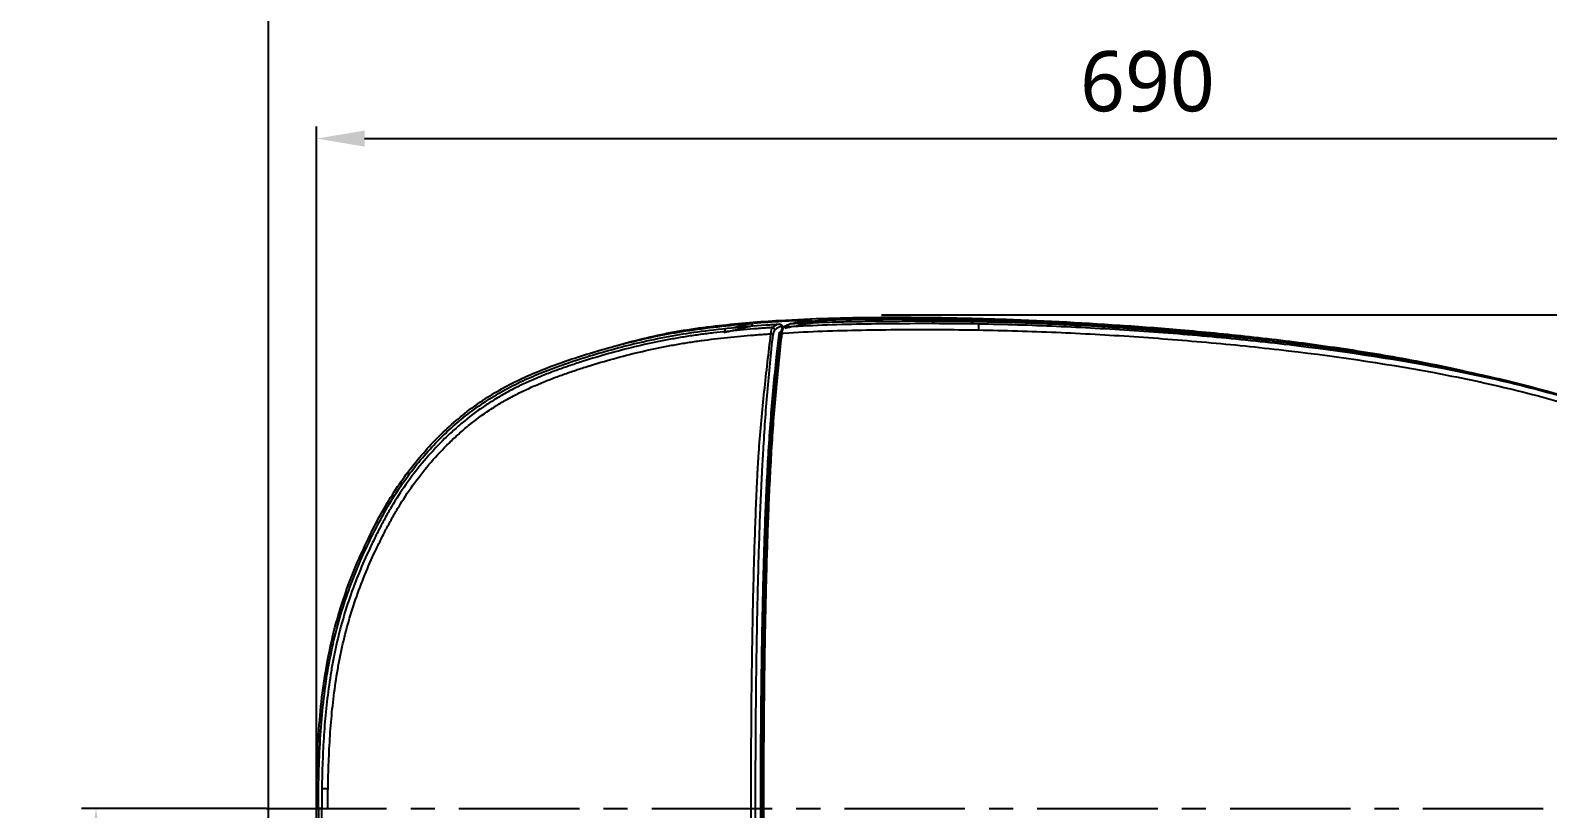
# Model space of a CAD drawing. Extents: x 2670 to 5532, y 31 to 2464.
# Drawn here: x 2798 to 3428, y 1745 to 2068 of the extents above; entities that cross this region are included whole.
import ezdxf

# ---------------------------------------------------------------- set-up
doc = ezdxf.new("R2010")
doc.units = 0
doc.header["$LTSCALE"] = 20
doc.header["$MEASUREMENT"] = 0
doc.linetypes.add('CENTER', pattern=[2, 1.25, -0.25, 0.25, -0.25])
doc.layers.get('0').update_dxf_attribs({"linetype": 'CONTINUOUS'})
doc.layers.get('DEFPOINTS').update_dxf_attribs({"linetype": 'CONTINUOUS'})
doc.layers.add('6', color=6, linetype='CONTINUOUS')
doc.layers.add('CENTER', color=2, linetype='CENTER')
doc.styles.get("Standard").update_dxf_attribs({"font": 'NanumGothic.ttf'})
doc.dimstyles.get("Standard").update_dxf_attribs({"dimtxt": 2.7, "dimasz": 2.5, "dimexe": 1.5, "dimexo": 1.5, "dimgap": 1.5, "dimtad": 1, "dimdec": 0, "dimlfac": 10, "dimzin": 0, "dimdsep": 46, "dimtxsty": 'Standard', "dimcen": 0, "dimclrt": 2, "dimadec": 0, "dimazin": 0, "dimtfac": 1, "dimtdec": 0, "dimtmove": 0, "dimatfit": 3, "dimfxl": 0, "dimtolj": 1, "dimtzin": 0, "dimarcsym": 0})

# ---------------------------------------------------------------- blocks, each defined once
blk = doc.blocks.new('*D25')
at = {"color": 3, "lineweight": -2}
for p, q in [((2895.95, 1744.93), (2819.17, 1744.93)), ((2825.17, 1720.93), (2825.17, 1645)), ((2825.17, 1518.93), (2825.17, 1594.87)), ((2882.96, 1494.93), (2819.17, 1494.93))]:
    blk.add_line(p, q, dxfattribs=at)
at = {"color": 3}
for points in [[(2821.17, 1720.93), (2829.17, 1720.93), (2825.17, 1744.93)], [(2821.17, 1518.93), (2829.17, 1518.93), (2825.17, 1494.93)]]:
    blk.add_solid(points, dxfattribs=at)
at = {"layer": 'DEFPOINTS', "color": 0}
for p in [(2897.75, 1744.93), (2825.17, 1494.93), (2884.76, 1494.93)]:
    blk.add_point(p, dxfattribs=at)
at = {"color": 2, "insert": (2825.17, 1619.93), "char_height": 24, "attachment_point": 5}
blk.add_mtext('\\A1;250', dxfattribs=at)
blk = doc.blocks.new('*D28')
at = {"color": 3, "lineweight": -2}
for p, q in [((2916.64, 1746.43), (2916.64, 2027.75)), ((3606.41, 1746.43), (3606.41, 2027.75)), ((2936.64, 2022.75), (3586.41, 2022.75))]:
    blk.add_line(p, q, dxfattribs=at)
at = {"color": 3}
for points in [[(2936.64, 2026.08), (2936.64, 2019.41), (2916.64, 2022.75)], [(3586.41, 2026.08), (3586.41, 2019.41), (3606.41, 2022.75)]]:
    blk.add_solid(points, dxfattribs=at)
at = {"layer": 'DEFPOINTS', "color": 0}
for p in [(3606.41, 2022.75), (2916.64, 1744.93), (3606.41, 1744.93)]:
    blk.add_point(p, dxfattribs=at)
at = {"color": 2, "insert": (3261.53, 2046.35), "char_height": 25, "attachment_point": 5}
blk.add_mtext('\\A1;690', dxfattribs=at)
blk = doc.blocks.new('*D29')
at = {"color": 3, "lineweight": -2}
for p, q in [((3151.13, 1949.73), (3734.81, 1949.73)), ((3728.81, 1925.73), (3728.81, 1769.92)), ((3728.81, 1564.15), (3728.81, 1719.96)), ((3151.24, 1540.15), (3734.81, 1540.15))]:
    blk.add_line(p, q, dxfattribs=at)
at = {"color": 3}
for points in [[(3724.81, 1925.73), (3732.81, 1925.73), (3728.81, 1949.73)], [(3724.81, 1564.15), (3732.81, 1564.15), (3728.81, 1540.15)]]:
    blk.add_solid(points, dxfattribs=at)
at = {"layer": 'DEFPOINTS', "color": 0}
for p in [(3149.33, 1949.73), (3149.44, 1540.15), (3728.81, 1540.15)]:
    blk.add_point(p, dxfattribs=at)
at = {"color": 2, "insert": (3728.81, 1744.94), "char_height": 24, "attachment_point": 5}
blk.add_mtext('\\A1;410', dxfattribs=at)

msp = doc.modelspace()

# ---------------------------------------------------------------- linework, layer by layer
for points in [[(2916.64, 1744.93), (2916.65, 1750.73), (2916.77, 1762.13), (2917.75, 1780.24), (2919.22, 1794.6), (2921.95, 1810.66), (2924.98, 1823), (2929.34, 1836.54), (2933.55, 1847.08), (2938.92, 1858.59), (2943.72, 1867.88), (2949.67, 1877.66), (2955.28, 1885.51), (2961.86, 1893.5), (2968.32, 1900.25), (2975.53, 1906.76), (2982.8, 1912.34), (2990.48, 1917.38), (2998.91, 1921.95), (3007.39, 1925.79), (3016.96, 1929.46), (3025.96, 1932.5), (3036.62, 1935.7), (3046.38, 1938.31), (3058.52, 1941.05), (3069.48, 1943.02), (3083.37, 1944.85), (3092.15, 1945.68), (3096.62, 1946.05)], [(2916.64, 1744.93), (2916.65, 1750.73), (2916.77, 1762.13), (2917.75, 1780.24), (2919.22, 1794.6), (2921.95, 1810.66), (2924.98, 1823), (2929.34, 1836.54), (2933.55, 1847.08), (2938.92, 1858.59), (2943.72, 1867.88), (2949.67, 1877.66), (2955.28, 1885.51), (2961.86, 1893.5), (2968.32, 1900.25), (2975.53, 1906.76), (2982.8, 1912.34), (2990.48, 1917.38), (2998.91, 1921.95), (3007.39, 1925.79), (3016.96, 1929.46), (3025.96, 1932.5), (3036.62, 1935.7), (3046.38, 1938.31), (3058.52, 1941.05), (3069.48, 1943.02), (3083.37, 1944.85), (3092.15, 1945.68), (3096.62, 1946.05)], [(3030.61, 1933.88), (3035.76, 1935.47), (3040.95, 1936.95), (3046.18, 1938.31)], [(3030.61, 1933.88), (3035.76, 1935.47), (3040.95, 1936.95), (3046.18, 1938.31)]]:
    msp.add_open_spline(points, degree=3)
msp.add_open_spline([(3046.18, 1938.31), (3050.17, 1939.35), (3054.17, 1940.33), (3058.21, 1941.2), (3060.24, 1941.65), (3062.28, 1942.06), (3064.33, 1942.44), (3066.38, 1942.83), (3068.44, 1943.18), (3070.5, 1943.5), (3074.93, 1944.2), (3079.34, 1944.74), (3083.8, 1945.24), (3087.97, 1945.7), (3092.13, 1946.11), (3096.31, 1946.47), (3100.48, 1946.82), (3104.66, 1947.12), (3108.84, 1947.37), (3115.59, 1947.78), (3122.34, 1948.07), (3129.1, 1948.27), (3135.84, 1948.47), (3142.59, 1948.59), (3149.33, 1948.63), (3157.73, 1948.69), (3166.12, 1948.64), (3174.51, 1948.52), (3182.9, 1948.4), (3191.28, 1948.2), (3199.67, 1947.93), (3216.47, 1947.38), (3233.28, 1946.52), (3250.05, 1945.38), (3254.24, 1945.09), (3258.43, 1944.79), (3262.62, 1944.47), (3266.8, 1944.15), (3270.99, 1943.82), (3275.18, 1943.46), (3279.96, 1943.05), (3284.75, 1942.61), (3289.53, 1942.14), (3294.31, 1941.67), (3299.09, 1941.18), (3303.87, 1940.66), (3313.8, 1939.58), (3323.72, 1938.37), (3333.61, 1936.99), (3343.52, 1935.62), (3353.41, 1934.08), (3363.26, 1932.34), (3373.64, 1930.5), (3383.98, 1928.44), (3394.25, 1926.08)], degree=3, knots=[12.788578, 12.788578, 12.788578, 12.788578, 25.161708, 25.161708, 25.161708, 31.407934, 31.407934, 31.407934, 37.675168, 37.675168, 37.675168, 51.085199, 51.085199, 51.085199, 63.658461, 63.658461, 63.658461, 76.218099, 76.218099, 76.218099, 96.500531, 96.500531, 96.500531, 116.738901, 116.738901, 116.738901, 141.920024, 141.920024, 141.920024, 167.082541, 167.082541, 167.082541, 217.539033, 217.539033, 217.539033, 230.132956, 230.132956, 230.132956, 242.734584, 242.734584, 242.734584, 257.147408, 257.147408, 257.147408, 271.563993, 271.563993, 271.563993, 301.536478, 301.536478, 301.536478, 331.553691, 331.553691, 331.553691, 363.187796, 363.187796, 363.187796, 363.187796])
msp.add_open_spline([(3046.18, 1938.31), (3050.17, 1939.35), (3054.17, 1940.33), (3058.21, 1941.2), (3060.24, 1941.65), (3062.28, 1942.06), (3064.33, 1942.44), (3066.38, 1942.83), (3068.44, 1943.18), (3070.5, 1943.5), (3074.93, 1944.2), (3079.34, 1944.74), (3083.8, 1945.24), (3087.97, 1945.7), (3092.13, 1946.11), (3096.31, 1946.47), (3100.48, 1946.82), (3104.66, 1947.12), (3108.84, 1947.37), (3115.59, 1947.78), (3122.34, 1948.07), (3129.1, 1948.27), (3135.84, 1948.47), (3142.59, 1948.59), (3149.33, 1948.63), (3157.73, 1948.69), (3166.12, 1948.64), (3174.51, 1948.52), (3182.9, 1948.4), (3191.28, 1948.2), (3199.67, 1947.93), (3216.47, 1947.38), (3233.28, 1946.52), (3250.05, 1945.38), (3254.24, 1945.09), (3258.43, 1944.79), (3262.62, 1944.47), (3266.8, 1944.15), (3270.99, 1943.82), (3275.18, 1943.46), (3279.96, 1943.05), (3284.75, 1942.61), (3289.53, 1942.14), (3294.31, 1941.67), (3299.09, 1941.18), (3303.87, 1940.66), (3313.8, 1939.58), (3323.72, 1938.37), (3333.61, 1936.99), (3343.52, 1935.62), (3353.41, 1934.08), (3363.26, 1932.34), (3373.64, 1930.5), (3383.98, 1928.44), (3394.25, 1926.08)], degree=3, knots=[12.788578, 12.788578, 12.788578, 12.788578, 25.161708, 25.161708, 25.161708, 31.407934, 31.407934, 31.407934, 37.675168, 37.675168, 37.675168, 51.085199, 51.085199, 51.085199, 63.658461, 63.658461, 63.658461, 76.218099, 76.218099, 76.218099, 96.500531, 96.500531, 96.500531, 116.738901, 116.738901, 116.738901, 141.920024, 141.920024, 141.920024, 167.082541, 167.082541, 167.082541, 217.539033, 217.539033, 217.539033, 230.132956, 230.132956, 230.132956, 242.734584, 242.734584, 242.734584, 257.147408, 257.147408, 257.147408, 271.563993, 271.563993, 271.563993, 301.536478, 301.536478, 301.536478, 331.553691, 331.553691, 331.553691, 363.187796, 363.187796, 363.187796, 363.187796])
at = {"lineweight": -3}
for points, degree in [([(3089.34, 1944.31), (3091.76, 1944.91), (3094.19, 1945.49), (3096.62, 1946.05)], 3), ([(3096.62, 1946.05), (3096.73, 1946.06), (3096.91, 1946.02), (3097.13, 1945.82), (3097.18, 1945.66), (3097.18, 1945.56)], 3), ([(3121.55, 1947.44), (3113.75, 1947.15), (3105.95, 1946.72), (3098.16, 1946.09)], 3), ([(3108.73, 1945.83), (3107.75, 1945.75), (3106.79, 1945.27), (3105.85, 1944.39)], 3), ([(3108.73, 1945.83), (3108.77, 1945.83), (3108.81, 1945.83), (3108.85, 1945.83)], 3), ([(3110.65, 1944.54), (3111.59, 1945.26), (3112.53, 1945.76), (3113.5, 1946.02)], 3), ([(3111.02, 1944.2), (3112.3, 1944.46), (3114.86, 1944.98), (3118.69, 1945.72), (3121.25, 1946.21), (3122.53, 1946.44)], 3), ([(3113.39, 1946.01), (3113.41, 1946.02), (3113.44, 1946.02), (3113.46, 1946.03)], 3), ([(3113.56, 1946.04), (3117.36, 1946.23), (3121.17, 1946.4), (3124.97, 1946.53)], 3), ([(3113.65, 1946.04), (3113.68, 1946.03), (3113.75, 1945.99), (3113.81, 1945.91), (3113.84, 1945.86)], 3), ([(3123.21, 1947.03), (3120.62, 1946.54), (3118.03, 1946.05)], 2), ([(3122.75, 1946.24), (3122.18, 1946.22), (3121.62, 1946.2), (3121.07, 1946.18)], 3), ([(3191.37, 1945.84), (3191.39, 1945.56), (3191.39, 1944.54), (3191.37, 1943.39)], 3), ([(2917.44, 1744.93), (2917.46, 1749.69), (2917.54, 1759.16), (2918.15, 1773.97), (2919.22, 1787.07), (2921.06, 1800.91), (2923.4, 1813.06), (2926.75, 1825.84), (2930.38, 1836.66), (2935, 1848.09), (2939.43, 1857.51), (2944.61, 1867.49), (2949.58, 1875.77), (2955.5, 1884.18), (2961.22, 1891.26), (2967.76, 1898.31), (2974.13, 1904.24), (2981.15, 1909.9), (2988.44, 1914.91), (2996.04, 1919.33), (3004.37, 1923.37), (3012.52, 1926.73), (3022.06, 1930.12), (3030.85, 1932.93), (3041.85, 1936.04), (3051.72, 1938.5), (3064.55, 1941.12), (3075.89, 1942.86), (3090.83, 1944.54), (3100.13, 1945.27), (3104.86, 1945.59)], 3), ([(3105.24, 1941.81), (3105.33, 1943), (3105.55, 1944.01), (3105.85, 1944.39)], 3), ([(3105.85, 1944.39), (3106.07, 1944.38), (3106.6, 1944.18), (3106.83, 1943.66), (3106.85, 1943.44)], 3), ([(3106.85, 1943.44), (3106.75, 1943.34), (3106.56, 1943.07), (3106.32, 1942.38), (3106.22, 1941.82), (3106.18, 1941.5)], 3), ([(3109.86, 1944.84), (3108.84, 1944.8), (3107.83, 1944.32), (3106.85, 1943.44)], 3), ([(3108.6, 1941.68), (3108.45, 1940.41), (3108.3, 1939.14), (3108.15, 1937.86)], 3), ([(3109.44, 1942.32), (3109.1, 1942.2), (3108.76, 1942.08)], 2), ([(3108.79, 1942.36), (3108.79, 1942.36), (3108.79, 1942.36), (3108.79, 1942.36)], 3), ([(3109.5, 1942.51), (3109.3, 1942.5), (3109.1, 1942.49), (3108.9, 1942.48)], 3), ([(3109.35, 1941.62), (3109.21, 1941.57), (3109.06, 1941.52)], 2), ([(3109.45, 1942.4), (3109.54, 1942.41), (3109.62, 1942.41), (3109.7, 1942.42)], 3), ([(3109.86, 1943.78), (3109.86, 1944.31), (3109.86, 1944.84)], 2), ([(3110.09, 1944.2), (3110.01, 1944.2), (3109.94, 1944.19), (3109.86, 1944.19)], 3), ([(3109.9, 1942.06), (3109.94, 1942.45), (3110.03, 1943.19), (3110.31, 1944.06), (3110.53, 1944.44), (3110.65, 1944.54)], 3), ([(3110.09, 1944.01), (3110.09, 1944.11), (3110.09, 1944.2)], 2), ([(3110.21, 1944.31), (3110.26, 1944.36), (3110.32, 1944.41), (3110.37, 1944.45)], 3), ([(3110.65, 1944.54), (3110.56, 1944.54), (3110.45, 1944.51), (3110.37, 1944.45)], 3), ([(3110.43, 1944.5), (3110.49, 1944.54), (3110.54, 1944.58), (3110.6, 1944.62)], 3), ([(3111.91, 1945.43), (3111.98, 1945.47), (3112.05, 1945.5), (3112.11, 1945.53)], 3), ([(3046.18, 1938.31), (3046.18, 1938.31), (3046.19, 1938.28), (3046.21, 1938.19)], 3), ([(2918.89, 1753.26), (2918.85, 1750.48), (2918.83, 1747.7), (2918.83, 1744.93)], 3), ([(2916.64, 1744.93), (2917.04, 1744.93), (2917.44, 1744.93)], 2), ([(3096.62, 1543.82), (3092.16, 1544.19), (3083.4, 1545.01), (3069.54, 1546.83), (3058.61, 1548.8), (3046.51, 1551.53), (3036.78, 1554.13), (3026.14, 1557.31), (3017.16, 1560.33), (3007.62, 1563.98), (2999.15, 1567.79), (2990.73, 1572.34), (2983.05, 1577.35), (2975.78, 1582.89), (2968.56, 1589.38), (2962.09, 1596.11), (2955.48, 1604.1), (2949.86, 1611.93), (2943.87, 1621.71), (2939.05, 1631.01), (2933.66, 1642.54), (2929.42, 1653.1), (2925.03, 1666.67), (2921.98, 1679.03), (2919.24, 1695.13), (2917.76, 1709.54), (2916.77, 1727.7), (2916.65, 1739.12), (2916.64, 1744.93)], 3), ([(3102.29, 1744.93), (3102.16, 1744.93), (3101.99, 1744.93), (3101.91, 1744.93)], 3)]:
    msp.add_open_spline(points, degree=degree, dxfattribs=at)
for points, weights in [([(3097.81, 1946), (3097.28, 1945.73), (3097.3, 1945.1)], [0.934733540185, 0.817238777045, 1]), ([(3097.81, 1946), (3097.28, 1945.73), (3097.3, 1945.1)], [0.934733540185, 0.817238777045, 1]), ([(3086.4, 1943.28), (3086.47, 1943.3), (3086.54, 1943.31)], [1, 0.997098921797, 1]), ([(3086.4, 1943.28), (3086.47, 1943.3), (3086.54, 1943.31)], [1, 0.997098921797, 1])]:
    msp.add_rational_spline(points, weights, degree=2)
for points, knots in [([(3104.86, 1945.59), (3105.21, 1945.61), (3105.92, 1945.66), (3106.99, 1945.72), (3107.92, 1945.78), (3108.5, 1945.82), (3108.73, 1945.83)], [-3.876153, -3.876153, -3.876153, -3.876153, -2.809467, -1.742782, -0.676097, 0, 0, 0, 0]), ([(3108.85, 1945.83), (3108.96, 1945.83), (3109.2, 1945.78), (3109.55, 1945.59), (3109.8, 1945.24), (3109.86, 1944.97), (3109.86, 1944.84)], [-1.593493, -1.593493, -1.593493, -1.593493, -1.285464, -0.856976, -0.428488, 0, 0, 0, 0]), ([(3191.37, 1945.84), (3180.57, 1946.02), (3158.98, 1946.08), (3132.08, 1945.66), (3115.97, 1944.87), (3110.65, 1944.54)], [-80.774949, -80.774949, -80.774949, -80.774949, -48.365016, -15.955083, 0, 0, 0, 0]), ([(3113.35, 1945.98), (3113.31, 1945.96), (3113.25, 1945.91), (3113.21, 1945.86), (3113.19, 1945.83)], [-0.5623793, -0.5623793, -0.5623793, -0.5623793, -0.4120836, -0.3276792, -0.3276792, -0.3276792, -0.3276792]), ([(3122.39, 1946.95), (3122.35, 1947.02), (3122.24, 1947.16), (3122.04, 1947.32), (3121.81, 1947.42), (3121.64, 1947.44), (3121.57, 1947.44)], [-1.067932, -1.067932, -1.067932, -1.067932, -0.800949, -0.533966, -0.266983, -0.018434, -0.018434, -0.018434, -0.018434]), ([(3123.21, 1947.03), (3123.53, 1947.09), (3124.24, 1947.19), (3125.52, 1947.31), (3127.02, 1947.42), (3129.24, 1947.55), (3131.16, 1947.61), (3132.14, 1947.64)], [-11.756973, -11.756973, -11.756973, -11.756973, -8.81773, -7.348108, -5.878487, -2.939243, 0, 0, 0, 0]), ([(3124.97, 1946.53), (3126.11, 1946.57), (3128.88, 1946.66), (3131.64, 1946.73), (3133.27, 1946.77)], [0, 0, 0, 0, 3.412848, 8.303334, 8.303334, 8.303334, 8.303334]), ([(3132.14, 1947.64), (3137.96, 1947.78), (3149.62, 1947.96), (3167.04, 1947.98), (3184.49, 1947.79), (3207.75, 1947.21), (3236.74, 1945.85), (3271.38, 1943.34), (3300.13, 1940.55), (3323.04, 1937.79), (3340.65, 1935.35), (3352.51, 1933.49), (3358.66, 1932.45)], [0, 0, 0, 0, 17.515685, 35.031371, 52.547056, 70.062742, 105.094113, 140.125484, 175.156854, 192.67254, 210.188225, 229.146723, 229.146723, 229.146723, 229.146723]), ([(3133.27, 1946.77), (3134.7, 1946.81), (3139.17, 1946.9), (3146.11, 1947.01), (3151.64, 1947.06), (3154.11, 1947.08)], [0, 0, 0, 0, 4.270508, 13.430831, 20.840409, 20.840409, 20.840409, 20.840409]), ([(3154.11, 1947.08), (3155.59, 1947.09), (3160.11, 1947.12), (3167.67, 1947.13), (3176.78, 1947.09), (3188.93, 1946.96), (3204.12, 1946.62), (3222.33, 1945.92), (3240.54, 1944.98), (3258.73, 1943.81), (3276.92, 1942.42), (3301.14, 1940.24), (3325.32, 1937.52), (3344.31, 1934.85), (3351.25, 1933.8), (3352.16, 1933.66)], [0, 0, 0, 0, 4.458551, 13.580928, 22.703305, 31.825681, 50.070435, 68.315189, 86.559943, 104.804697, 123.04945, 141.294204, 177.783712, 196.028466, 198.810075, 198.810075, 198.810075, 198.810075]), ([(3559.82, 1850.6), (3557.85, 1852.48), (3553.82, 1856.11), (3545.48, 1862.91), (3530.31, 1873.92), (3507.32, 1887.62), (3477.7, 1901.21), (3447.19, 1912.05), (3416.01, 1920.75), (3373.64, 1929.93), (3331.05, 1936.21), (3288.23, 1940.66), (3256.03, 1943.17), (3223.75, 1944.98), (3202.17, 1945.65), (3191.37, 1945.84)], [-388.287062, -388.287062, -388.287062, -388.287062, -380.197745, -372.108432, -355.929804, -323.572549, -291.215294, -258.858039, -226.500785, -194.14353, -129.42902, -97.071765, -64.71451, -32.357255, 0, 0, 0, 0]), ([(3105.85, 1944.39), (3105.53, 1944.37), (3104.74, 1944.32), (3103.03, 1944.2), (3100.73, 1944.04), (3097.04, 1943.75), (3090.59, 1943.19), (3083.23, 1942.43), (3075.89, 1941.51), (3070.39, 1940.71), (3064.9, 1939.8), (3057.63, 1938.43), (3048.62, 1936.44), (3037.93, 1933.63), (3029.1, 1931.01), (3022.09, 1928.71), (3016.86, 1926.88), (3012.53, 1925.25), (3009.09, 1923.86), (3005.66, 1922.41), (3001.44, 1920.5), (2996.51, 1917.99), (2991.7, 1915.28), (2985.49, 1911.35), (2979.57, 1906.98), (2973.92, 1902.18), (2968.46, 1897.08), (2962.15, 1890.34), (2955.29, 1881.69), (2950.65, 1874.8), (2947.77, 1870.04), (2945.9, 1866.82), (2944.46, 1864.17), (2943.39, 1862.12), (2942.96, 1861.31), (2942.22, 1859.87), (2940.77, 1856.99), (2937.96, 1851.19), (2934.25, 1842.79), (2930.37, 1832.5), (2927.1, 1821.99), (2924.89, 1813.04), (2923.43, 1805.77), (2922.15, 1798.44), (2920.91, 1789.26), (2919.89, 1778.21), (2919.24, 1767.13), (2918.98, 1758.81), (2918.9, 1754.19), (2918.89, 1753.26)], [-304.395067, -304.395067, -304.395067, -304.395067, -303.411021, -302.025582, -299.254705, -296.483829, -290.942075, -279.858567, -274.316813, -268.775059, -263.233306, -257.691552, -246.608044, -235.524537, -224.441029, -218.899275, -213.357521, -207.815768, -205.044891, -202.274014, -196.73226, -191.190506, -185.648752, -180.106999, -169.023491, -163.481737, -157.939983, -146.856476, -135.772968, -124.689461, -121.918584, -119.147707, -113.605953, -112.913234, -112.220515, -110.835076, -108.064199, -102.522445, -91.438938, -80.35543, -69.271923, -58.188415, -52.646661, -47.104907, -36.0214, -24.937892, -13.854385, -2.770877, 0, 0, 0, 0]), ([(3076.59, 1939.02), (3078.3, 1939.25), (3083.67, 1939.92), (3090.88, 1940.67), (3097.29, 1941.22), (3100.96, 1941.51), (3103.25, 1941.68), (3104.68, 1941.77), (3105.19, 1941.81), (3105.24, 1941.81)], [-28.800414, -28.800414, -28.800414, -28.800414, -23.595481, -12.561787, -7.044939, -4.286516, -1.528092, -0.14888, 0, 0, 0, 0]), ([(3085.7, 1942.31), (3086.99, 1942.64), (3089.57, 1943.28), (3093.43, 1944.21), (3096.01, 1944.8), (3097.3, 1945.1)], [-34.743251, -34.743251, -34.743251, -34.743251, -23.162153, -11.581054, 0, 0, 0, 0]), ([(3105.24, 1548.06), (3104.78, 1551.99), (3103.86, 1559.88), (3102.52, 1571.8), (3101.3, 1583.81), (3100.46, 1593.91), (3100, 1601.02), (3099.77, 1605.09), (3099.46, 1611.21), (3099.05, 1620.42), (3098.6, 1632.76), (3098.23, 1645.14), (3097.92, 1657.55), (3097.7, 1667.91), (3097.56, 1676.22), (3097.43, 1684.53), (3097.13, 1707.38), (3096.96, 1744.77), (3097.15, 1786.3), (3097.57, 1815.39), (3097.91, 1831.99), (3098.22, 1844.41), (3098.59, 1856.81), (3099.03, 1869.16), (3099.44, 1878.39), (3099.75, 1884.53), (3099.98, 1888.61), (3100.45, 1895.74), (3101.28, 1905.88), (3102.5, 1917.94), (3103.85, 1929.92), (3104.78, 1937.85), (3105.24, 1941.81)], [0, 0, 0, 0, 12.448881, 24.897762, 37.346643, 49.795524, 56.019965, 59.132185, 62.244405, 74.693286, 87.142167, 99.591048, 112.039929, 124.48881, 130.713251, 136.937691, 149.386572, 199.182096, 248.97762, 273.875382, 286.324263, 298.773145, 311.222026, 323.670907, 336.119788, 339.232008, 342.344228, 348.568669, 361.01755, 373.466431, 385.915312, 398.364193, 398.364193, 398.364193, 398.364193]), ([(3106.18, 1548.37), (3105.72, 1552.29), (3104.87, 1560.19), (3103.79, 1572.14), (3102.87, 1584.16), (3102.23, 1594.24), (3101.84, 1601.33), (3101.62, 1605.38), (3101.31, 1611.47), (3100.9, 1620.65), (3100.45, 1632.94), (3100.08, 1645.29), (3099.77, 1657.67), (3099.55, 1668.02), (3099.41, 1676.32), (3099.28, 1684.61), (3098.99, 1707.42), (3098.82, 1744.77), (3099, 1786.25), (3099.42, 1815.29), (3099.76, 1831.86), (3100.07, 1844.26), (3100.44, 1856.62), (3100.88, 1868.94), (3101.29, 1878.13), (3101.61, 1884.24), (3101.82, 1888.3), (3102.22, 1895.41), (3102.86, 1905.52), (3103.78, 1917.6), (3104.87, 1929.61), (3105.72, 1937.55), (3106.18, 1941.5)], [0, 0, 0, 0, 12.414764, 24.829529, 37.244293, 49.659058, 55.86644, 58.970131, 62.073822, 74.488587, 86.903351, 99.318116, 111.73288, 124.147645, 130.355027, 136.562409, 148.977174, 198.636232, 248.29529, 273.124818, 285.539583, 297.954347, 310.369112, 322.783876, 335.198641, 338.302332, 341.406023, 347.613405, 360.02817, 372.442934, 384.857699, 397.272463, 397.272463, 397.272463, 397.272463]), ([(3107.77, 1556.38), (3107.32, 1560.47), (3106.48, 1568.66), (3105.39, 1581), (3104.18, 1597.55), (3103.1, 1618.38), (3102.26, 1643.54), (3101.67, 1668.79), (3101.29, 1694.11), (3101.09, 1719.49), (3101.04, 1740.69), (3101.06, 1757.66), (3101.12, 1774.61), (3101.29, 1795.76), (3101.61, 1816.86), (3101.97, 1833.71), (3102.4, 1850.52), (3103.1, 1871.49), (3104.18, 1892.32), (3105.39, 1908.87), (3106.48, 1921.21), (3107.63, 1932.4), (3108.44, 1939.46), (3108.8, 1942.44)], [-390.309258, -390.309258, -390.309258, -390.309258, -377.60893, -364.908602, -352.208274, -326.807618, -301.406962, -276.006306, -250.605649, -225.204993, -199.804337, -187.104009, -174.403681, -149.003025, -123.602369, -110.902041, -98.201713, -72.801056, -47.4004, -34.700072, -21.999744, -9.299416, 0, 0, 0, 0]), ([(3109.06, 1941.52), (3108.59, 1937.61), (3107.71, 1929.77), (3106.54, 1917.91), (3105.53, 1905.95), (3104.68, 1893.88), (3103.99, 1881.71), (3103.25, 1865.37), (3102.71, 1848.9), (3102.29, 1832.35), (3101.94, 1815.75), (3101.64, 1794.92), (3101.47, 1774.09), (3101.41, 1757.43), (3101.39, 1740.77), (3101.44, 1719.96), (3101.63, 1694.98), (3102, 1670.02), (3102.48, 1649.23), (3102.98, 1632.6), (3103.45, 1620.19), (3104.01, 1607.88), (3104.93, 1591.62), (3106.48, 1571.66), (3108.14, 1556.06), (3109.06, 1548.35)], [-397.840282, -397.840282, -397.840282, -397.840282, -385.407773, -372.975264, -360.542755, -348.110247, -335.677738, -323.245229, -298.380211, -285.947702, -273.515194, -248.650176, -223.785158, -211.35265, -198.920141, -174.055123, -149.190106, -124.325088, -99.46007, -87.027562, -74.595053, -62.162544, -49.730035, -24.865018, 0, 0, 0, 0]), ([(3101.83, 1744.93), (3101.83, 1753.29), (3101.85, 1761.64), (3101.89, 1769.99), (3101.94, 1778.34), (3102, 1786.7), (3102.1, 1795.04), (3102.19, 1803.39), (3102.31, 1811.74), (3102.47, 1820.08), (3102.63, 1828.43), (3102.82, 1836.76), (3103.05, 1845.09), (3103.17, 1849.25), (3103.29, 1853.41), (3103.43, 1857.56), (3103.57, 1861.72), (3103.73, 1865.87), (3103.9, 1870.01), (3104.07, 1874.16), (3104.25, 1878.3), (3104.46, 1882.43), (3104.67, 1886.56), (3104.9, 1890.68), (3105.16, 1894.79), (3105.68, 1902.99), (3106.3, 1911.13), (3107.03, 1919.19), (3107.72, 1926.87), (3108.51, 1934.46), (3109.39, 1941.96)], [1.991991, 1.991991, 1.991991, 1.991991, 27.049412, 27.049412, 27.049412, 52.112676, 52.112676, 52.112676, 77.178368, 77.178368, 77.178368, 102.242283, 102.242283, 102.242283, 114.770477, 114.770477, 114.770477, 127.296419, 127.296419, 127.296419, 139.829843, 139.829843, 139.829843, 152.36791, 152.36791, 152.36791, 177.403674, 177.403674, 177.403674, 201.25979, 201.25979, 201.25979, 201.25979]), ([(3102.29, 1744.93), (3102.29, 1753.29), (3102.36, 1770), (3102.55, 1795.06), (3102.92, 1820.11), (3103.4, 1840.95), (3103.91, 1857.6), (3104.37, 1870.05), (3104.94, 1882.48), (3105.86, 1898.99), (3107.39, 1918.96), (3109.02, 1934.54), (3109.9, 1942.06)], [-199.39263, -199.39263, -199.39263, -199.39263, -174.319012, -149.245394, -124.171776, -99.098158, -86.561349, -74.02454, -61.487731, -48.950922, -23.877304, 0, 0, 0, 0]), ([(3106.18, 1941.5), (3106.12, 1941.56), (3105.86, 1941.71), (3105.43, 1941.79), (3105.24, 1941.81)], [-1.291927, -1.291927, -1.291927, -1.291927, -0.645766, 0, 0, 0, 0]), ([(3108.8, 1942.44), (3108.91, 1942.48), (3109.13, 1942.56), (3109.37, 1942.62), (3109.49, 1942.64), (3109.5, 1942.64)], [-3.013459, -3.013459, -3.013459, -3.013459, -2.008973, -1.004486, -0.917564, -0.917564, -0.917564, -0.917564]), ([(3109.39, 1941.96), (3109.42, 1942.24), (3109.47, 1942.51), (3109.52, 1942.76), (3109.55, 1942.86), (3109.57, 1942.95), (3109.59, 1943.05)], [0.410968, 0.410968, 0.410968, 0.410968, 1.303532, 1.303532, 1.303532, 1.648342, 1.648342, 1.648342, 1.648342]), ([(3109.84, 1942.07), (3109.79, 1942.07), (3109.69, 1942.07), (3109.6, 1942.06), (3109.57, 1942.06)], [0.0696857, 0.0696857, 0.0696857, 0.0696857, 0.2431797, 0.3647696, 0.3647696, 0.3647696, 0.3647696]), ([(3109.62, 1943.13), (3109.65, 1943.24), (3109.69, 1943.35), (3109.73, 1943.46), (3109.75, 1943.51), (3109.77, 1943.56), (3109.79, 1943.61), (3109.81, 1943.66), (3109.83, 1943.71), (3109.85, 1943.76), (3109.88, 1943.81), (3109.9, 1943.85), (3109.93, 1943.9)], [1.749496, 1.749496, 1.749496, 1.749496, 2.196575, 2.196575, 2.196575, 2.421461, 2.421461, 2.421461, 2.64823, 2.64823, 2.64823, 2.876354, 2.876354, 2.876354, 2.876354]), ([(3109.71, 1944.92), (3109.72, 1944.9), (3109.8, 1944.74), (3109.84, 1944.56), (3109.84, 1944.41)], [-0.5267599, -0.5267599, -0.5267599, -0.5267599, -0.4519587, 0, 0, 0, 0]), ([(3109.9, 1942.06), (3110.15, 1942.08), (3115.76, 1942.44), (3132.13, 1943.23), (3159.04, 1943.68), (3180.6, 1943.57), (3191.37, 1943.39)], [-81.532442, -81.532442, -81.532442, -81.532442, -80.787229, -64.629762, -32.314829, 0, 0, 0, 0]), ([(3110, 1944.03), (3110.03, 1944.07), (3110.06, 1944.11), (3110.09, 1944.15), (3110.12, 1944.19), (3110.15, 1944.23), (3110.18, 1944.27)], [3.1054532, 3.1054532, 3.1054532, 3.1054532, 3.335779, 3.335779, 3.335779, 3.56806, 3.56806, 3.56806, 3.56806]), ([(3191.37, 1943.39), (3202.15, 1943.21), (3223.67, 1942.56), (3255.89, 1940.76), (3288.03, 1938.25), (3330.76, 1933.82), (3373.27, 1927.6), (3415.49, 1918.48), (3446.54, 1909.82), (3476.91, 1899.09), (3506.35, 1885.62), (3529.17, 1872.04), (3544.26, 1861.15), (3552.5, 1854.43), (3556.48, 1850.86), (3558.43, 1849.02)], [-386.637992, -386.637992, -386.637992, -386.637992, -354.41816, -322.198327, -289.978495, -257.758662, -193.318997, -161.099165, -128.879333, -96.6595, -64.439668, -32.219835, -16.109919, -8.054961, 0, 0, 0, 0]), ([(3246.77, 1944.57), (3254.96, 1944.02), (3270.61, 1942.83), (3286.21, 1941.38), (3293.64, 1940.63)], [-444.57616, -444.57616, -444.57616, -444.57616, -419.76624, -397.128578, -397.128578, -397.128578, -397.128578]), ([(2921.45, 1753.23), (2921.47, 1754.15), (2921.55, 1758.75), (2921.81, 1767.03), (2922.45, 1778.02), (2923.46, 1788.98), (2924.69, 1798.06), (2925.95, 1805.31), (2927.4, 1812.48), (2929.58, 1821.31), (2932.8, 1831.68), (2936.63, 1841.83), (2940.29, 1850.13), (2943.08, 1855.87), (2944.52, 1858.73), (2945.25, 1860.15), (2945.67, 1860.96), (2946.73, 1862.99), (2948.14, 1865.59), (2949.98, 1868.75), (2952.82, 1873.43), (2957.37, 1880.19), (2964.12, 1888.69), (2970.31, 1895.3), (2975.65, 1900.29), (2981.18, 1904.99), (2986.98, 1909.26), (2993.05, 1913.1), (2997.75, 1915.76), (3002.59, 1918.2), (3006.73, 1920.09), (3010.1, 1921.51), (3013.5, 1922.88), (3017.77, 1924.49), (3022.95, 1926.3), (3029.9, 1928.58), (3038.66, 1931.18), (3049.26, 1933.97), (3058.19, 1935.94), (3065.39, 1937.3), (3070.82, 1938.2), (3074.56, 1938.74), (3076.48, 1939), (3076.59, 1939.02)], [-270.994423, -270.994423, -270.994423, -270.994423, -268.260229, -257.32345, -246.386671, -235.449892, -224.513113, -219.044723, -213.576334, -202.639555, -191.702776, -180.765997, -169.829218, -164.360828, -161.626633, -160.259536, -159.575987, -158.892439, -153.424049, -150.689854, -147.95566, -137.018881, -126.082102, -115.145323, -109.676933, -104.208544, -93.271765, -87.803375, -82.334986, -76.866596, -71.398207, -68.664012, -65.929817, -60.461428, -54.993038, -49.524649, -38.58787, -27.651091, -16.714312, -11.245922, -5.777533, -0.309143, 0, 0, 0, 0]), ([(3108.15, 1937.86), (3107.85, 1935.22), (3107.17, 1929.09), (3106.56, 1922.93), (3106.24, 1919.42)], [-19.315547, -19.315547, -19.315547, -19.315547, -10.943335, 0, 0, 0, 0]), ([(3352.16, 1933.66), (3357.26, 1932.88), (3362.35, 1932.05), (3367.43, 1931.18), (3379.44, 1929.12), (3391.39, 1926.79), (3403.27, 1924.1), (3409.21, 1922.75), (3415.13, 1921.32), (3421.03, 1919.77), (3426.93, 1918.23), (3432.8, 1916.58), (3438.64, 1914.83), (3444.48, 1913.07), (3450.29, 1911.21), (3456.06, 1909.22), (3461.83, 1907.23), (3467.56, 1905.12), (3473.24, 1902.87), (3478.92, 1900.62), (3484.55, 1898.24), (3490.1, 1895.7), (3495.66, 1893.16), (3501.16, 1890.47), (3506.56, 1887.62), (3511.97, 1884.77), (3517.3, 1881.76), (3522.52, 1878.57), (3525.13, 1876.98), (3527.71, 1875.34), (3530.27, 1873.66), (3532.82, 1871.98), (3535.35, 1870.26), (3537.85, 1868.49), (3540.34, 1866.72), (3542.81, 1864.91), (3545.24, 1863.05), (3546.45, 1862.12), (3547.66, 1861.17), (3548.85, 1860.21), (3550.05, 1859.26), (3551.23, 1858.29), (3552.4, 1857.3), (3554.74, 1855.33), (3557.03, 1853.29), (3559.25, 1851.19), (3559.47, 1850.98), (3559.68, 1850.78), (3559.9, 1850.57)], [113.965695, 113.965695, 113.965695, 113.965695, 129.436653, 129.436653, 129.436653, 165.972614, 165.972614, 165.972614, 184.253654, 184.253654, 184.253654, 202.546602, 202.546602, 202.546602, 220.852473, 220.852473, 220.852473, 239.171857, 239.171857, 239.171857, 257.503548, 257.503548, 257.503548, 275.844033, 275.844033, 275.844033, 294.192705, 294.192705, 294.192705, 303.368129, 303.368129, 303.368129, 312.545568, 312.545568, 312.545568, 321.727175, 321.727175, 321.727175, 326.317871, 326.317871, 326.317871, 330.907331, 330.907331, 330.907331, 340.095498, 340.095498, 340.095498, 340.984485, 340.984485, 340.984485, 340.984485]), ([(3106.24, 1919.42), (3106.19, 1918.95), (3105.78, 1914.51), (3105.1, 1906.35), (3104.55, 1898.59), (3104.31, 1894.85)], [-25.252199, -25.252199, -25.252199, -25.252199, -23.800175, -11.443838, 0, 0, 0, 0]), ([(3104.31, 1894.85), (3104.29, 1894.55), (3104.01, 1890.21), (3103.53, 1881.78), (3102.79, 1865.58), (3102.39, 1853.37), (3102.17, 1845.25)], [-50.039357, -50.039357, -50.039357, -50.039357, -49.12405, -36.729694, -24.335338, 0, 0, 0, 0]), ([(2918.89, 1753.26), (2919.05, 1753.26), (2919.71, 1753.25), (2920.87, 1753.24), (2921.45, 1753.23)], [0, 0, 0, 0, 1.869755, 3.739518, 3.739518, 3.739518, 3.739518]), ([(2921.41, 1744.93), (2921.41, 1745.86), (2921.41, 1747.7), (2921.42, 1750.46), (2921.44, 1752.31), (2921.45, 1753.23)], [0, 0, 0, 0, 2.764722, 5.529444, 8.294166, 8.294166, 8.294166, 8.294166]), ([(2917.44, 1744.93), (2917.46, 1741.01), (2917.61, 1722.71), (2919.18, 1697.36), (2925.02, 1669.05), (2931.88, 1648.48), (2939.42, 1632.16), (2946.19, 1619.56), (2953.89, 1607.5), (2965.36, 1593.31), (2978.74, 1581.47), (2990.76, 1573.45), (3003.57, 1566.58), (3020.24, 1560.13), (3040.86, 1553.91), (3061.92, 1549), (3079.74, 1546.48), (3092.29, 1545.25), (3098.57, 1544.73), (3102.16, 1544.46), (3103.96, 1544.34), (3104.86, 1544.28)], [0, 0, 0, 0, 11.779832, 54.978609, 76.577998, 98.177387, 119.776776, 130.57647, 141.376164, 162.975553, 184.574942, 195.374636, 206.174331, 227.773719, 249.373108, 270.972497, 292.571886, 303.37158, 308.771427, 311.471351, 314.170769, 314.170769, 314.170769, 314.170769]), ([(2918.83, 1744.93), (2918.47, 1744.93), (2917.77, 1744.93), (2917.48, 1744.93), (2917.44, 1744.93)], [-9.174494, -9.174494, -9.174494, -9.174494, -5.333463, 0, 0, 0, 0]), ([(3105.85, 1545.47), (3105.75, 1545.48), (3105.53, 1545.5), (3105.19, 1545.52), (3104.5, 1545.56), (3103, 1545.67), (3100.69, 1545.83), (3096.99, 1546.12), (3092.37, 1546.52), (3086.83, 1547.06), (3079.46, 1547.88), (3072.12, 1548.86), (3064.84, 1550.07), (3057.6, 1551.44), (3048.62, 1553.43), (3037.95, 1556.23), (3029.14, 1558.85), (3022.13, 1561.14), (3016.9, 1562.97), (3012.57, 1564.6), (3009.12, 1565.99), (3005.68, 1567.44), (3001.45, 1569.37), (2996.5, 1571.88), (2991.7, 1574.59), (2985.49, 1578.52), (2978.11, 1583.95), (2971.91, 1589.48), (2967.95, 1593.43), (2965.36, 1596.13), (2961.01, 1600.96), (2955.27, 1608.2), (2950.13, 1615.84), (2946.84, 1621.39), (2945.04, 1624.62), (2944.06, 1626.46), (2943.41, 1627.69), (2942.99, 1628.51), (2942.25, 1629.95), (2940.79, 1632.85), (2937.95, 1638.7), (2934.23, 1647.14), (2930.34, 1657.46), (2927.08, 1667.96), (2924.44, 1678.66), (2922.75, 1687.72), (2921.66, 1695.05), (2920.74, 1702.42), (2919.89, 1711.64), (2919.25, 1722.73), (2918.9, 1733.82), (2918.83, 1741.23), (2918.83, 1744.93)], [0, 0, 0, 0, 0.318324, 0.664675, 1.011026, 2.396429, 5.167236, 7.938043, 13.479657, 19.021271, 24.562885, 35.646113, 41.187727, 46.72934, 57.812568, 68.895796, 79.979024, 85.520638, 91.062252, 96.603866, 99.374673, 102.14548, 107.687094, 113.228707, 118.770321, 124.311935, 135.395163, 146.478391, 149.249198, 152.020005, 157.561619, 168.644847, 179.728074, 185.269688, 188.040495, 190.811302, 191.504004, 192.196706, 193.582109, 196.352916, 201.89453, 212.977758, 224.060986, 235.144214, 246.227442, 257.310669, 262.852283, 268.393897, 279.477125, 290.560353, 301.643581, 312.727549, 312.727549, 312.727549, 312.727549]), ([(2918.83, 1744.93), (2918.99, 1744.93), (2919.65, 1744.93), (2920.83, 1744.93), (2921.41, 1744.93)], [0, 0, 0, 0, 1.879707, 3.759422, 3.759422, 3.759422, 3.759422]), ([(3109.39, 1547.91), (3108.47, 1555.74), (3107.65, 1563.67), (3106.94, 1571.69), (3106.58, 1575.69), (3106.25, 1579.72), (3105.94, 1583.76), (3105.64, 1587.81), (3105.36, 1591.88), (3105.11, 1595.96), (3104.6, 1604.12), (3104.2, 1612.35), (3103.86, 1620.59), (3103.53, 1628.83), (3103.26, 1637.1), (3103.04, 1645.38), (3102.81, 1653.65), (3102.62, 1661.94), (3102.46, 1670.23), (3102.31, 1678.52), (3102.19, 1686.82), (3102.09, 1695.12), (3102, 1703.42), (3101.94, 1711.72), (3101.89, 1720.03), (3101.85, 1728.33), (3101.83, 1736.63), (3101.83, 1744.93)], [1.991633, 1.991633, 1.991633, 1.991633, 26.892677, 26.892677, 26.892677, 39.326785, 39.326785, 39.326785, 51.776726, 51.776726, 51.776726, 76.695296, 76.695296, 76.695296, 101.607735, 101.607735, 101.607735, 126.522334, 126.522334, 126.522334, 151.438345, 151.438345, 151.438345, 176.35193, 176.35193, 176.35193, 201.260014, 201.260014, 201.260014, 201.260014]), ([(3109.89, 1547.8), (3108.97, 1555.66), (3107.73, 1567.56), (3106.41, 1583.67), (3105.29, 1599.96), (3104.28, 1620.53), (3103.48, 1645.34), (3102.91, 1670.2), (3102.54, 1695.1), (3102.36, 1720.02), (3102.29, 1736.63), (3102.29, 1744.93)], [-199.392898, -199.392898, -199.392898, -199.392898, -174.468887, -162.006823, -149.54476, -124.620633, -99.696507, -74.77238, -49.848253, -24.924127, 0, 0, 0, 0])]:
    msp.add_open_spline(points, degree=3, knots=knots, dxfattribs=at)
for points, weights in [([(3121.57, 1947.44), (3118.02, 1946.79), (3114.48, 1946.09)], [1, 0.999996948052, 0.9999976517]), ([(3085.7, 1942.31), (3085.68, 1943.1), (3086.4, 1943.28)], [1, 0.784369385303, 1]), ([(3108.7, 1941.66), (3108.97, 1941.61), (3109.06, 1941.52)], [0.945491618314, 0.848493128849, 1]), ([(3108.73, 1941.99), (3109.05, 1941.87), (3109.06, 1941.52)], [0.928132110261, 0.784400852021, 1]), ([(3109.79, 1945.19), (3109.91, 1945.19), (3110.02, 1945.2)], [0.999994603257, 0.999997275097, 1]), ([(3110.09, 1944.2), (3110.03, 1945.15), (3110.02, 1945.2)], [1, 0.725146719444, 1]), ([(3110.2, 1944.2), (3110.31, 1944.2), (3110.41, 1944.2)], [0.968858349212, 0.942459644087, 0.927883257591])]:
    msp.add_rational_spline(points, weights, degree=2, dxfattribs=at)
at = {"layer": '6'}
msp.add_lwpolyline([(3896.64, 2208.72), (2896.64, 2208.72), (2896.64, 283.69), (4824.14, 283.69), (4824.14, 1308.69)], dxfattribs=at)
at = {"layer": 'CENTER', "color": 1, "linetype": 'CENTER', "ltscale": 2}
msp.add_line((2895.78, 1744.93), (3623.85, 1744.93), dxfattribs=at)

# ---------------------------------------------------------------- dimensions: what is measured, and where the dimension line sits
dim = msp.add_linear_dim(base=(3606.41, 2022.75), p1=(2916.64, 1744.93), p2=(3606.41, 1744.93), dimstyle='Standard', override={"dimtxt": 25, "dimasz": 20, "dimexe": 5, "dimgap": 10, "dimlfac": 1, "dimzin": 12, "dimpost": '', "dimclrd": 3, "dimclre": 3, "dimazin": 2, "dimarcsym": 1})
dim.commit()
dim.dimension.update_dxf_attribs({"geometry": '*D28', "text_midpoint": (3261.53, 2046.35)})
for base, p1, p2, picture, middle in [((3728.81, 1540.15), (3149.33, 1949.73), (3149.44, 1540.15), '*D29', (3728.81, 1744.94)), ((2825.17, 1494.93), (2897.75, 1744.93), (2884.76, 1494.93), '*D25', (2825.17, 1619.93))]:
    dim = msp.add_linear_dim(base=base, p1=p1, p2=p2, angle=90, dimstyle='Standard', override={"dimscale": 1.2, "dimtxt": 20, "dimasz": 20, "dimexe": 5, "dimgap": 10, "dimtih": 1, "dimtoh": 1, "dimlfac": 1, "dimzin": 12, "dimclrd": 3, "dimclre": 3, "dimazin": 2, "dimarcsym": 1})
    dim.commit()
    dim.dimension.update_dxf_attribs({"geometry": picture, "text_midpoint": middle})

doc.saveas('drawing.dxf')
